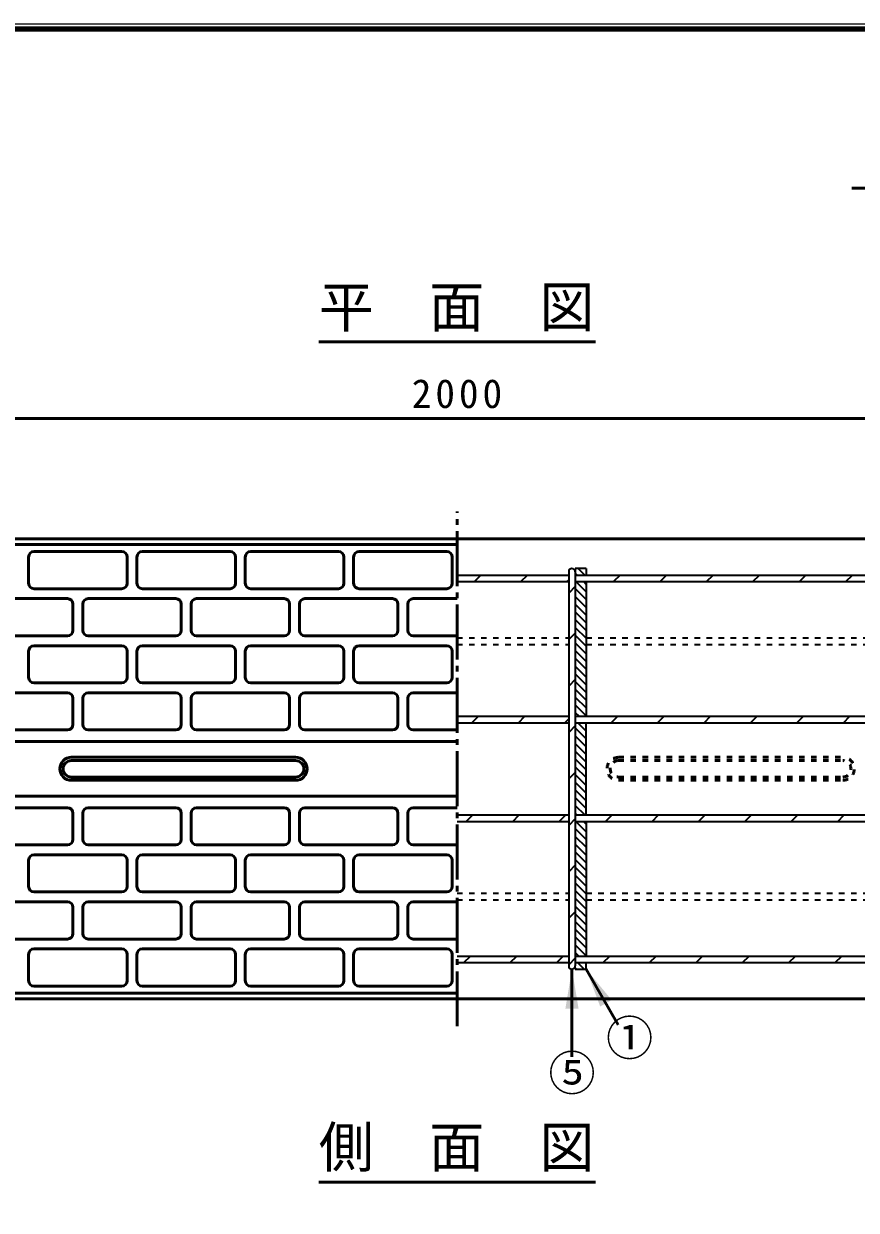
# Model space of a CAD drawing. Units: millimetres, scale not verified. Extents: x 100 to 4105, y 100 to 2870.
# Drawn here: x 2522 to 3283, y 1786 to 2870 of the extents above; entities that cross this region are included whole.
import ezdxf
from ezdxf.enums import TextEntityAlignment as Align

# ---------------------------------------------------------------- set-up
doc = ezdxf.new("R2010")
doc.units = ezdxf.units.MM
doc.header["$LTSCALE"] = 5
doc.linetypes.add('USER1', pattern=[2.2, 1, -1.2])
doc.linetypes.add('USER3', pattern=[13.4, 10, -1.2, 1, -1.2])
doc.layers.add('V-nasSTD', color=7, linetype='Continuous', lineweight=50)
doc.styles.add('ＭＳ ゴシック', font='')
doc.styles.get('ＭＳ ゴシック').set_extended_font_data('MS Gothic')

msp = doc.modelspace()

# ---------------------------------------------------------------- hatches: boundary and pattern name
at = {"layer": 'V-nasSTD'}
for points in [[(3028.814, 1970.351), (3022.814, 2006.351), (3016.814, 1970.351)], [(3059.01, 1978.174), (3035.814, 2006.351), (3048.617, 1972.174)]]:
    msp.add_hatch(color=256, dxfattribs=at).paths.add_polyline_path(points)

# ---------------------------------------------------------------- linework, layer by layer
at = {"layer": 'V-nasSTD', "lineweight": 100}
msp.add_line((4100, 2865), (105, 2865), dxfattribs=at)
at = {"layer": 'V-nasSTD'}
for p, q in [((3278.536, 2719.753), (4000.536, 2719.753)), ((2791.41, 2579.351), (3044.217, 2579.351)), ((1917.814, 2509.351), (3917.814, 2509.351)), ((3917.814, 2399.351), (1917.814, 2399.351)), ((1917.814, 2394.351), (2917.814, 2394.351)), ((2531.314, 2387.851), (2611.314, 2387.851)), ((2630.314, 2387.851), (2710.314, 2387.851)), ((2729.314, 2387.851), (2809.314, 2387.851)), ((2828.314, 2387.851), (2908.314, 2387.851)), ((2526.314, 2382.851), (2526.314, 2358.851)), ((2616.314, 2382.851), (2616.314, 2358.851)), ((2625.314, 2382.851), (2625.314, 2358.851)), ((2715.314, 2382.851), (2715.314, 2358.851)), ((2724.314, 2382.851), (2724.314, 2358.851)), ((2814.314, 2382.851), (2814.314, 2358.851)), ((2823.314, 2382.851), (2823.314, 2358.851)), ((2913.314, 2382.851), (2913.314, 2358.851)), ((2531.314, 2353.851), (2611.314, 2353.851)), ((2630.314, 2353.851), (2710.314, 2353.851)), ((2729.314, 2353.851), (2809.314, 2353.851)), ((2828.314, 2353.851), (2908.314, 2353.851)), ((2481.814, 2344.851), (2561.814, 2344.851)), ((2580.814, 2344.851), (2660.814, 2344.851)), ((2679.814, 2344.851), (2759.814, 2344.851)), ((2778.814, 2344.851), (2858.814, 2344.851)), ((2877.814, 2344.851), (2917.814, 2344.851)), ((2566.814, 2339.851), (2566.814, 2315.851)), ((2575.814, 2315.851), (2575.814, 2339.851)), ((2665.814, 2339.851), (2665.814, 2315.851)), ((2674.814, 2315.851), (2674.814, 2339.851)), ((2764.814, 2339.851), (2764.814, 2315.851)), ((2773.814, 2315.851), (2773.814, 2339.851)), ((2863.814, 2339.851), (2863.814, 2315.851)), ((2872.814, 2315.851), (2872.814, 2339.851)), ((2481.814, 2310.851), (2561.814, 2310.851)), ((2580.814, 2310.851), (2660.814, 2310.851)), ((2679.814, 2310.851), (2759.814, 2310.851)), ((2778.814, 2310.851), (2858.814, 2310.851)), ((2877.814, 2310.851), (2917.814, 2310.851)), ((2531.314, 2301.851), (2611.314, 2301.851)), ((2630.314, 2301.851), (2710.314, 2301.851)), ((2729.314, 2301.851), (2809.314, 2301.851)), ((2828.314, 2301.851), (2908.314, 2301.851)), ((2526.314, 2296.851), (2526.314, 2272.851)), ((2616.314, 2296.851), (2616.314, 2272.851)), ((2625.314, 2296.851), (2625.314, 2272.851)), ((2715.314, 2296.851), (2715.314, 2272.851)), ((2724.314, 2296.851), (2724.314, 2272.851)), ((2814.314, 2296.851), (2814.314, 2272.851)), ((2823.314, 2296.851), (2823.314, 2272.851)), ((2913.314, 2296.851), (2913.314, 2272.851)), ((2531.314, 2267.851), (2611.314, 2267.851)), ((2630.314, 2267.851), (2710.314, 2267.851)), ((2729.314, 2267.851), (2809.314, 2267.851)), ((2828.314, 2267.851), (2908.314, 2267.851)), ((2481.814, 2258.851), (2561.814, 2258.851)), ((2580.814, 2258.851), (2660.814, 2258.851)), ((2679.814, 2258.851), (2759.814, 2258.851)), ((2778.814, 2258.851), (2858.814, 2258.851)), ((2877.814, 2258.851), (2917.814, 2258.851)), ((2566.814, 2253.851), (2566.814, 2229.851)), ((2575.814, 2229.851), (2575.814, 2253.851)), ((2665.814, 2253.851), (2665.814, 2229.851)), ((2674.814, 2229.851), (2674.814, 2253.851)), ((2764.814, 2253.851), (2764.814, 2229.851)), ((2773.814, 2229.851), (2773.814, 2253.851)), ((2863.814, 2253.851), (2863.814, 2229.851)), ((2872.814, 2229.851), (2872.814, 2253.851)), ((2481.814, 2224.851), (2561.814, 2224.851)), ((2580.814, 2224.851), (2660.814, 2224.851)), ((2679.814, 2224.851), (2759.814, 2224.851)), ((2778.814, 2224.851), (2858.814, 2224.851)), ((2877.814, 2224.851), (2917.814, 2224.851)), ((1917.814, 2214.351), (2917.814, 2214.351)), ((2565.314, 2199.851), (2770.314, 2199.851)), ((2565.314, 2196.851), (2770.314, 2196.851)), ((2565.314, 2181.851), (2770.314, 2181.851)), ((2565.314, 2178.851), (2770.314, 2178.851)), ((1917.814, 2164.351), (2917.814, 2164.351)), ((2481.814, 2153.851), (2561.814, 2153.851)), ((2566.814, 2124.851), (2566.814, 2148.851)), ((2575.814, 2148.851), (2575.814, 2124.851)), ((2580.814, 2153.851), (2660.814, 2153.851)), ((2665.814, 2124.851), (2665.814, 2148.851)), ((2674.814, 2148.851), (2674.814, 2124.851)), ((2679.814, 2153.851), (2759.814, 2153.851)), ((2764.814, 2124.851), (2764.814, 2148.851)), ((2773.814, 2148.851), (2773.814, 2124.851)), ((2778.814, 2153.851), (2858.814, 2153.851)), ((2863.814, 2124.851), (2863.814, 2148.851)), ((2872.814, 2148.851), (2872.814, 2124.851)), ((2877.814, 2153.851), (2917.814, 2153.851)), ((2481.814, 2119.851), (2561.814, 2119.851)), ((2580.814, 2119.851), (2660.814, 2119.851)), ((2679.814, 2119.851), (2759.814, 2119.851)), ((2778.814, 2119.851), (2858.814, 2119.851)), ((2877.814, 2119.851), (2917.814, 2119.851)), ((2526.314, 2081.851), (2526.314, 2105.851)), ((2531.314, 2110.851), (2611.314, 2110.851)), ((2616.314, 2081.851), (2616.314, 2105.851)), ((2625.314, 2081.851), (2625.314, 2105.851)), ((2630.314, 2110.851), (2710.314, 2110.851)), ((2715.314, 2081.851), (2715.314, 2105.851)), ((2724.314, 2081.851), (2724.314, 2105.851)), ((2729.314, 2110.851), (2809.314, 2110.851)), ((2814.314, 2081.851), (2814.314, 2105.851)), ((2823.314, 2081.851), (2823.314, 2105.851)), ((2828.314, 2110.851), (2908.314, 2110.851)), ((2913.314, 2081.851), (2913.314, 2105.851)), ((2531.314, 2076.851), (2611.314, 2076.851)), ((2630.314, 2076.851), (2710.314, 2076.851)), ((2729.314, 2076.851), (2809.314, 2076.851)), ((2828.314, 2076.851), (2908.314, 2076.851)), ((2481.814, 2067.851), (2561.814, 2067.851)), ((2566.814, 2038.851), (2566.814, 2062.851)), ((2575.814, 2062.851), (2575.814, 2038.851)), ((2580.814, 2067.851), (2660.814, 2067.851)), ((2665.814, 2038.851), (2665.814, 2062.851)), ((2674.814, 2062.851), (2674.814, 2038.851)), ((2679.814, 2067.851), (2759.814, 2067.851)), ((2764.814, 2038.851), (2764.814, 2062.851)), ((2773.814, 2062.851), (2773.814, 2038.851)), ((2778.814, 2067.851), (2858.814, 2067.851)), ((2863.814, 2038.851), (2863.814, 2062.851)), ((2872.814, 2062.851), (2872.814, 2038.851)), ((2877.814, 2067.851), (2917.814, 2067.851)), ((2481.814, 2033.851), (2561.814, 2033.851)), ((2580.814, 2033.851), (2660.814, 2033.851)), ((2679.814, 2033.851), (2759.814, 2033.851)), ((2778.814, 2033.851), (2858.814, 2033.851)), ((2877.814, 2033.851), (2917.814, 2033.851)), ((2526.314, 1995.851), (2526.314, 2019.851)), ((2531.314, 2024.851), (2611.314, 2024.851)), ((2616.314, 1995.851), (2616.314, 2019.851)), ((2625.314, 1995.851), (2625.314, 2019.851)), ((2630.314, 2024.851), (2710.314, 2024.851)), ((2715.314, 1995.851), (2715.314, 2019.851)), ((2724.314, 1995.851), (2724.314, 2019.851)), ((2729.314, 2024.851), (2809.314, 2024.851)), ((2814.314, 1995.851), (2814.314, 2019.851)), ((2823.314, 1995.851), (2823.314, 2019.851)), ((2828.314, 2024.851), (2908.314, 2024.851)), ((2913.314, 1995.851), (2913.314, 2019.851)), ((3022.814, 1926.401), (3022.814, 2006.351)), ((3065.104, 1955.619), (3035.814, 2006.351)), ((1917.814, 1984.351), (2917.814, 1984.351)), ((2531.314, 1990.851), (2611.314, 1990.851)), ((2630.314, 1990.851), (2710.314, 1990.851)), ((2729.314, 1990.851), (2809.314, 1990.851)), ((2828.314, 1990.851), (2908.314, 1990.851)), ((1917.814, 1979.351), (3917.814, 1979.351)), ((2791.41, 1811.893), (3044.217, 1811.893))]:
    msp.add_line(p, q, dxfattribs=at)
at = {"layer": 'V-nasSTD', "linetype": 'USER3'}
msp.add_line((2917.814, 1954.351), (2917.814, 2424.351), dxfattribs=at)
at = {"layer": 'V-nasSTD', "lineweight": 35}
for p, q in [((2917.814, 2366.351), (3019.814, 2366.351)), ((2933.62, 2360.351), (2939.62, 2366.351)), ((2976.046, 2360.351), (2982.046, 2366.351)), ((3019.814, 2369.351), (3019.814, 2009.351)), ((3035.814, 2372.351), (3025.814, 2372.351)), ((3025.814, 2372.351), (3025.814, 2369.351)), ((3025.814, 2369.351), (3025.814, 2009.351)), ((3025.814, 2368.076), (3027.538, 2366.351)), ((3025.814, 2366.351), (3334.814, 2366.351)), ((3028.61, 2372.351), (3034.61, 2366.351)), ((3035.681, 2372.351), (3035.814, 2372.218)), ((3035.814, 2372.351), (3035.814, 2366.351)), ((3066.899, 2366.351), (3060.899, 2360.351)), ((3103.326, 2360.351), (3109.326, 2366.351)), ((3145.752, 2360.351), (3151.752, 2366.351)), ((3188.178, 2360.351), (3194.178, 2366.351)), ((3230.605, 2360.351), (3236.605, 2366.351)), ((3273.031, 2360.351), (3279.031, 2366.351)), ((2917.814, 2360.351), (3019.814, 2360.351)), ((3018.473, 2360.351), (3019.814, 2361.692)), ((3025.814, 2355.765), (3019.814, 2349.765)), ((3025.814, 2360.351), (3334.814, 2360.351)), ((3025.814, 2353.934), (3035.814, 2343.934)), ((3026.467, 2360.351), (3035.814, 2351.005)), ((3033.538, 2360.351), (3035.814, 2358.076)), ((3035.814, 2360.351), (3035.814, 2237.351)), ((3025.814, 2346.862), (3035.814, 2336.862)), ((3025.814, 2339.791), (3035.814, 2329.791)), ((3025.814, 2332.72), (3035.814, 2322.72)), ((3025.814, 2325.649), (3035.814, 2315.649)), ((3025.814, 2313.339), (3019.814, 2307.339)), ((3025.814, 2318.578), (3035.814, 2308.578)), ((3025.814, 2311.507), (3035.814, 2301.507)), ((3025.814, 2304.436), (3035.814, 2294.436)), ((3025.814, 2297.365), (3035.814, 2287.365)), ((3025.814, 2290.294), (3035.814, 2280.294)), ((3025.814, 2283.223), (3035.814, 2273.223)), ((3025.814, 2270.912), (3019.814, 2264.912)), ((3025.814, 2276.152), (3035.814, 2266.152)), ((3025.814, 2269.081), (3035.814, 2259.081)), ((3025.814, 2262.01), (3035.814, 2252.01)), ((3025.814, 2254.939), (3035.814, 2244.939)), ((3025.814, 2247.868), (3035.814, 2237.868)), ((2917.814, 2237.351), (3019.814, 2237.351)), ((2931.399, 2231.351), (2937.399, 2237.351)), ((2973.826, 2231.351), (2979.826, 2237.351)), ((3016.252, 2231.351), (3019.814, 2234.912)), ((3025.814, 2240.796), (3029.259, 2237.351)), ((3025.814, 2237.351), (3334.814, 2237.351)), ((3058.678, 2231.351), (3064.678, 2237.351)), ((3101.105, 2231.351), (3107.105, 2237.351)), ((3143.531, 2231.351), (3149.531, 2237.351)), ((3185.958, 2231.351), (3191.958, 2237.351)), ((3228.384, 2231.351), (3234.384, 2237.351)), ((3270.81, 2231.351), (3276.81, 2237.351)), ((2917.814, 2231.351), (3019.814, 2231.351)), ((3025.814, 2228.486), (3019.814, 2222.486)), ((3025.814, 2231.351), (3334.814, 2231.351)), ((3025.814, 2226.654), (3035.814, 2216.654)), ((3028.188, 2231.351), (3035.814, 2223.725)), ((3035.259, 2231.351), (3035.814, 2230.796)), ((3035.814, 2147.351), (3035.814, 2231.351)), ((3025.814, 2219.583), (3035.814, 2209.583)), ((3025.814, 2212.512), (3035.814, 2202.512)), ((3025.814, 2205.441), (3035.814, 2195.441)), ((3025.814, 2198.37), (3035.814, 2188.37)), ((3025.814, 2191.299), (3035.814, 2181.299)), ((3025.814, 2186.06), (3019.814, 2180.06)), ((3025.814, 2184.228), (3035.814, 2174.228)), ((3025.814, 2177.157), (3035.814, 2167.157)), ((3025.814, 2170.086), (3035.814, 2160.086)), ((3025.814, 2163.015), (3035.814, 2153.015)), ((2917.814, 2147.351), (3019.814, 2147.351)), ((2926.252, 2141.351), (2932.252, 2147.351)), ((2968.678, 2141.351), (2974.678, 2147.351)), ((3011.105, 2141.351), (3017.105, 2147.351)), ((3025.814, 2155.944), (3034.406, 2147.351)), ((3025.814, 2148.873), (3027.335, 2147.351)), ((3025.814, 2147.351), (3334.814, 2147.351)), ((3053.531, 2141.351), (3059.531, 2147.351)), ((3095.958, 2141.351), (3101.958, 2147.351)), ((3138.384, 2141.351), (3144.384, 2147.351)), ((3180.81, 2141.351), (3186.81, 2147.351)), ((3223.237, 2141.351), (3229.237, 2147.351)), ((3265.663, 2141.351), (3271.663, 2147.351)), ((2917.814, 2141.351), (3019.814, 2141.351)), ((3025.814, 2143.633), (3019.814, 2137.633)), ((3025.814, 2141.351), (3334.814, 2141.351)), ((3026.264, 2141.351), (3035.814, 2131.802)), ((3033.335, 2141.351), (3035.814, 2138.873)), ((3035.814, 2141.351), (3035.814, 2018.351)), ((3025.814, 2134.73), (3035.814, 2124.73)), ((3025.814, 2127.659), (3035.814, 2117.659)), ((3025.814, 2120.588), (3035.814, 2110.588)), ((3025.814, 2113.517), (3035.814, 2103.517)), ((3025.814, 2106.446), (3035.814, 2096.446)), ((3025.814, 2101.207), (3019.814, 2095.207)), ((3025.814, 2099.375), (3035.814, 2089.375)), ((3025.814, 2092.304), (3035.814, 2082.304)), ((3025.814, 2085.233), (3035.814, 2075.233)), ((3025.814, 2078.162), (3035.814, 2068.162)), ((3025.814, 2071.091), (3035.814, 2061.091)), ((3025.814, 2064.02), (3035.814, 2054.02)), ((3025.814, 2058.78), (3019.814, 2052.78)), ((3025.814, 2056.949), (3035.814, 2046.949)), ((3025.814, 2049.878), (3035.814, 2039.878)), ((3025.814, 2042.807), (3035.814, 2032.807)), ((3025.814, 2035.736), (3035.814, 2025.736)), ((3025.814, 2028.664), (3035.814, 2018.664)), ((2917.814, 2018.351), (3019.814, 2018.351)), ((2924.031, 2012.351), (2930.031, 2018.351)), ((2966.458, 2012.351), (2972.458, 2018.351)), ((3008.884, 2012.351), (3014.884, 2018.351)), ((3025.814, 2016.354), (3019.814, 2010.354)), ((3025.814, 2021.593), (3029.056, 2018.351)), ((3025.814, 2018.351), (3334.814, 2018.351)), ((3051.31, 2012.351), (3057.31, 2018.351)), ((3093.737, 2012.351), (3099.737, 2018.351)), ((3136.163, 2012.351), (3142.163, 2018.351)), ((3178.59, 2012.351), (3184.59, 2018.351)), ((3221.016, 2012.351), (3227.016, 2018.351)), ((3263.443, 2012.351), (3269.443, 2018.351)), ((2917.814, 2012.351), (3019.814, 2012.351)), ((3025.814, 2012.351), (3334.814, 2012.351)), ((3025.814, 2006.351), (3025.814, 2009.351)), ((3025.814, 2007.451), (3026.914, 2006.351)), ((3025.814, 2006.351), (3035.814, 2006.351)), ((3027.985, 2012.351), (3033.985, 2006.351)), ((3035.556, 2012.351), (3035.814, 2012.093)), ((3035.814, 2006.351), (3035.814, 2012.351))]:
    msp.add_line(p, q, dxfattribs=at)
at = {"layer": 'V-nasSTD', "linetype": 'USER1', "lineweight": 35}
for p, q in [((2917.814, 2309.063), (3019.814, 2309.063)), ((3035.814, 2309.063), (3334.814, 2309.063)), ((2917.814, 2303.063), (3019.814, 2303.063)), ((3035.814, 2303.063), (3334.814, 2303.063)), ((2917.814, 2075.639), (3019.814, 2075.639)), ((3035.814, 2075.639), (3334.814, 2075.639)), ((2917.814, 2069.639), (3019.814, 2069.639)), ((3035.814, 2069.639), (3334.814, 2069.639))]:
    msp.add_line(p, q, dxfattribs=at)
at = {"layer": 'V-nasSTD', "linetype": 'USER1'}
for p, q in [((3065.314, 2199.851), (3270.314, 2199.851)), ((3065.314, 2196.851), (3270.314, 2196.851)), ((3065.314, 2181.851), (3270.314, 2181.851)), ((3065.314, 2178.851), (3270.314, 2178.851))]:
    msp.add_line(p, q, dxfattribs=at)
at = {"layer": 'V-nasSTD', "lineweight": 13}
msp.add_lwpolyline([(100, 100), (100, 2870), (4105, 2870), (4105, 100)], close=True, dxfattribs=at)
at = {"layer": 'V-nasSTD'}
for centre, radius, start, end in [((2531.314, 2382.851), 5, 90, 180), ((2611.314, 2382.851), 5, 0, 90), ((2630.314, 2382.851), 5, 90, 180), ((2710.314, 2382.851), 5, 0, 90), ((2729.314, 2382.851), 5, 90, 180), ((2809.314, 2382.851), 5, 0, 90), ((2828.314, 2382.851), 5, 90, 180), ((2908.314, 2382.851), 5, 0, 90), ((2531.314, 2358.851), 5, 180, 270), ((2611.314, 2358.851), 5, 270, 0), ((2630.314, 2358.851), 5, 180, 270), ((2710.314, 2358.851), 5, 270, 0), ((2729.314, 2358.851), 5, 180, 270), ((2809.314, 2358.851), 5, 270, 0), ((2828.314, 2358.851), 5, 180, 270), ((2908.314, 2358.851), 5, 270, 0), ((2561.814, 2339.851), 5, 0, 90), ((2580.814, 2339.851), 5, 90, 180), ((2660.814, 2339.851), 5, 0, 90), ((2679.814, 2339.851), 5, 90, 180), ((2759.814, 2339.851), 5, 0, 90), ((2778.814, 2339.851), 5, 90, 180), ((2858.814, 2339.851), 5, 0, 90), ((2877.814, 2339.851), 5, 90, 180), ((2561.814, 2315.851), 5, 270, 0), ((2580.814, 2315.851), 5, 180, 270), ((2660.814, 2315.851), 5, 270, 0), ((2679.814, 2315.851), 5, 180, 270), ((2759.814, 2315.851), 5, 270, 0), ((2778.814, 2315.851), 5, 180, 270), ((2858.814, 2315.851), 5, 270, 0), ((2877.814, 2315.851), 5, 180, 270), ((2531.314, 2296.851), 5, 90, 180), ((2611.314, 2296.851), 5, 0, 90), ((2630.314, 2296.851), 5, 90, 180), ((2710.314, 2296.851), 5, 0, 90), ((2729.314, 2296.851), 5, 90, 180), ((2809.314, 2296.851), 5, 0, 90), ((2828.314, 2296.851), 5, 90, 180), ((2908.314, 2296.851), 5, 0, 90), ((2531.314, 2272.851), 5, 180, 270), ((2611.314, 2272.851), 5, 270, 0), ((2630.314, 2272.851), 5, 180, 270), ((2710.314, 2272.851), 5, 270, 0), ((2729.314, 2272.851), 5, 180, 270), ((2809.314, 2272.851), 5, 270, 0), ((2828.314, 2272.851), 5, 180, 270), ((2908.314, 2272.851), 5, 270, 0), ((2561.814, 2253.851), 5, 0, 90), ((2580.814, 2253.851), 5, 90, 180), ((2660.814, 2253.851), 5, 0, 90), ((2679.814, 2253.851), 5, 90, 180), ((2759.814, 2253.851), 5, 0, 90), ((2778.814, 2253.851), 5, 90, 180), ((2858.814, 2253.851), 5, 0, 90), ((2877.814, 2253.851), 5, 90, 180), ((2561.814, 2229.851), 5, 270, 0), ((2580.814, 2229.851), 5, 180, 270), ((2660.814, 2229.851), 5, 270, 0), ((2679.814, 2229.851), 5, 180, 270), ((2759.814, 2229.851), 5, 270, 0), ((2778.814, 2229.851), 5, 180, 270), ((2858.814, 2229.851), 5, 270, 0), ((2877.814, 2229.851), 5, 180, 270), ((2565.314, 2189.351), 10.5, 90, 270), ((2565.314, 2189.351), 7.5, 90, 270), ((2770.314, 2189.351), 10.5, 270, 90), ((2770.314, 2189.351), 7.5, 270, 90), ((2561.814, 2148.851), 5, 0, 90), ((2580.814, 2148.851), 5, 90, 180), ((2660.814, 2148.851), 5, 0, 90), ((2679.814, 2148.851), 5, 90, 180), ((2759.814, 2148.851), 5, 0, 90), ((2778.814, 2148.851), 5, 90, 180), ((2858.814, 2148.851), 5, 0, 90), ((2877.814, 2148.851), 5, 90, 180), ((2561.814, 2124.851), 5, 270, 0), ((2580.814, 2124.851), 5, 180, 270), ((2660.814, 2124.851), 5, 270, 0), ((2679.814, 2124.851), 5, 180, 270), ((2759.814, 2124.851), 5, 270, 0), ((2778.814, 2124.851), 5, 180, 270), ((2858.814, 2124.851), 5, 270, 0), ((2877.814, 2124.851), 5, 180, 270), ((2531.314, 2105.851), 5, 90, 180), ((2611.314, 2105.851), 5, 0, 90), ((2630.314, 2105.851), 5, 90, 180), ((2710.314, 2105.851), 5, 0, 90), ((2729.314, 2105.851), 5, 90, 180), ((2809.314, 2105.851), 5, 0, 90), ((2828.314, 2105.851), 5, 90, 180), ((2908.314, 2105.851), 5, 0, 90), ((2531.314, 2081.851), 5, 180, 270), ((2611.314, 2081.851), 5, 270, 0), ((2630.314, 2081.851), 5, 180, 270), ((2710.314, 2081.851), 5, 270, 0), ((2729.314, 2081.851), 5, 180, 270), ((2809.314, 2081.851), 5, 270, 0), ((2828.314, 2081.851), 5, 180, 270), ((2908.314, 2081.851), 5, 270, 0), ((2561.814, 2062.851), 5, 0, 90), ((2580.814, 2062.851), 5, 90, 180), ((2660.814, 2062.851), 5, 0, 90), ((2679.814, 2062.851), 5, 90, 180), ((2759.814, 2062.851), 5, 0, 90), ((2778.814, 2062.851), 5, 90, 180), ((2858.814, 2062.851), 5, 0, 90), ((2877.814, 2062.851), 5, 90, 180), ((2561.814, 2038.851), 5, 270, 0), ((2580.814, 2038.851), 5, 180, 270), ((2660.814, 2038.851), 5, 270, 0), ((2679.814, 2038.851), 5, 180, 270), ((2759.814, 2038.851), 5, 270, 0), ((2778.814, 2038.851), 5, 180, 270), ((2858.814, 2038.851), 5, 270, 0), ((2877.814, 2038.851), 5, 180, 270), ((2531.314, 2019.851), 5, 90, 180), ((2611.314, 2019.851), 5, 0, 90), ((2630.314, 2019.851), 5, 90, 180), ((2710.314, 2019.851), 5, 0, 90), ((2729.314, 2019.851), 5, 90, 180), ((2809.314, 2019.851), 5, 0, 90), ((2828.314, 2019.851), 5, 90, 180), ((2908.314, 2019.851), 5, 0, 90), ((2531.314, 1995.851), 5, 180, 270), ((2611.314, 1995.851), 5, 270, 0), ((2630.314, 1995.851), 5, 180, 270), ((2710.314, 1995.851), 5, 270, 0), ((2729.314, 1995.851), 5, 180, 270), ((2809.314, 1995.851), 5, 270, 0), ((2828.314, 1995.851), 5, 180, 270), ((2908.314, 1995.851), 5, 270, 0)]:
    msp.add_arc(centre, radius, start, end, dxfattribs=at)
at = {"layer": 'V-nasSTD', "lineweight": 35}
for centre, start, end in [((3022.814, 2369.351), 0, 180), ((3022.814, 2009.351), 180, 0)]:
    msp.add_arc(centre, 3, start, end, dxfattribs=at)
at = {"layer": 'V-nasSTD', "linetype": 'USER1'}
for centre, radius, start, end in [((3065.314, 2189.351), 10.5, 90, 270), ((3065.314, 2189.351), 7.5, 90, 270), ((3270.314, 2189.351), 10.5, 270, 90), ((3270.314, 2189.351), 7.5, 270, 90)]:
    msp.add_arc(centre, radius, start, end, dxfattribs=at)

# ---------------------------------------------------------------- texts
at = {"layer": 'V-nasSTD', "style": 'ＭＳ ゴシック'}
for s, height, p in [('平\u3000面\u3000図', 36.95, (2791.41, 2629.751)), ('①', 31.67, (3053.867, 1959.27)), ('⑤', 31.67, (3001.25, 1927.251)), ('側\u3000面\u3000図', 36.95, (2791.41, 1862.293))]:
    msp.add_text(s, height=height, dxfattribs=at).set_placement(p, align=Align.TOP_LEFT)
at = {"layer": 'V-nasSTD', "insert": (2876.414, 2545.351), "char_height": 26.39, "attachment_point": 1, "style": 'ＭＳ ゴシック'}
msp.add_mtext('\\T1.2;2000', dxfattribs=at)

doc.saveas('drawing.dxf')
